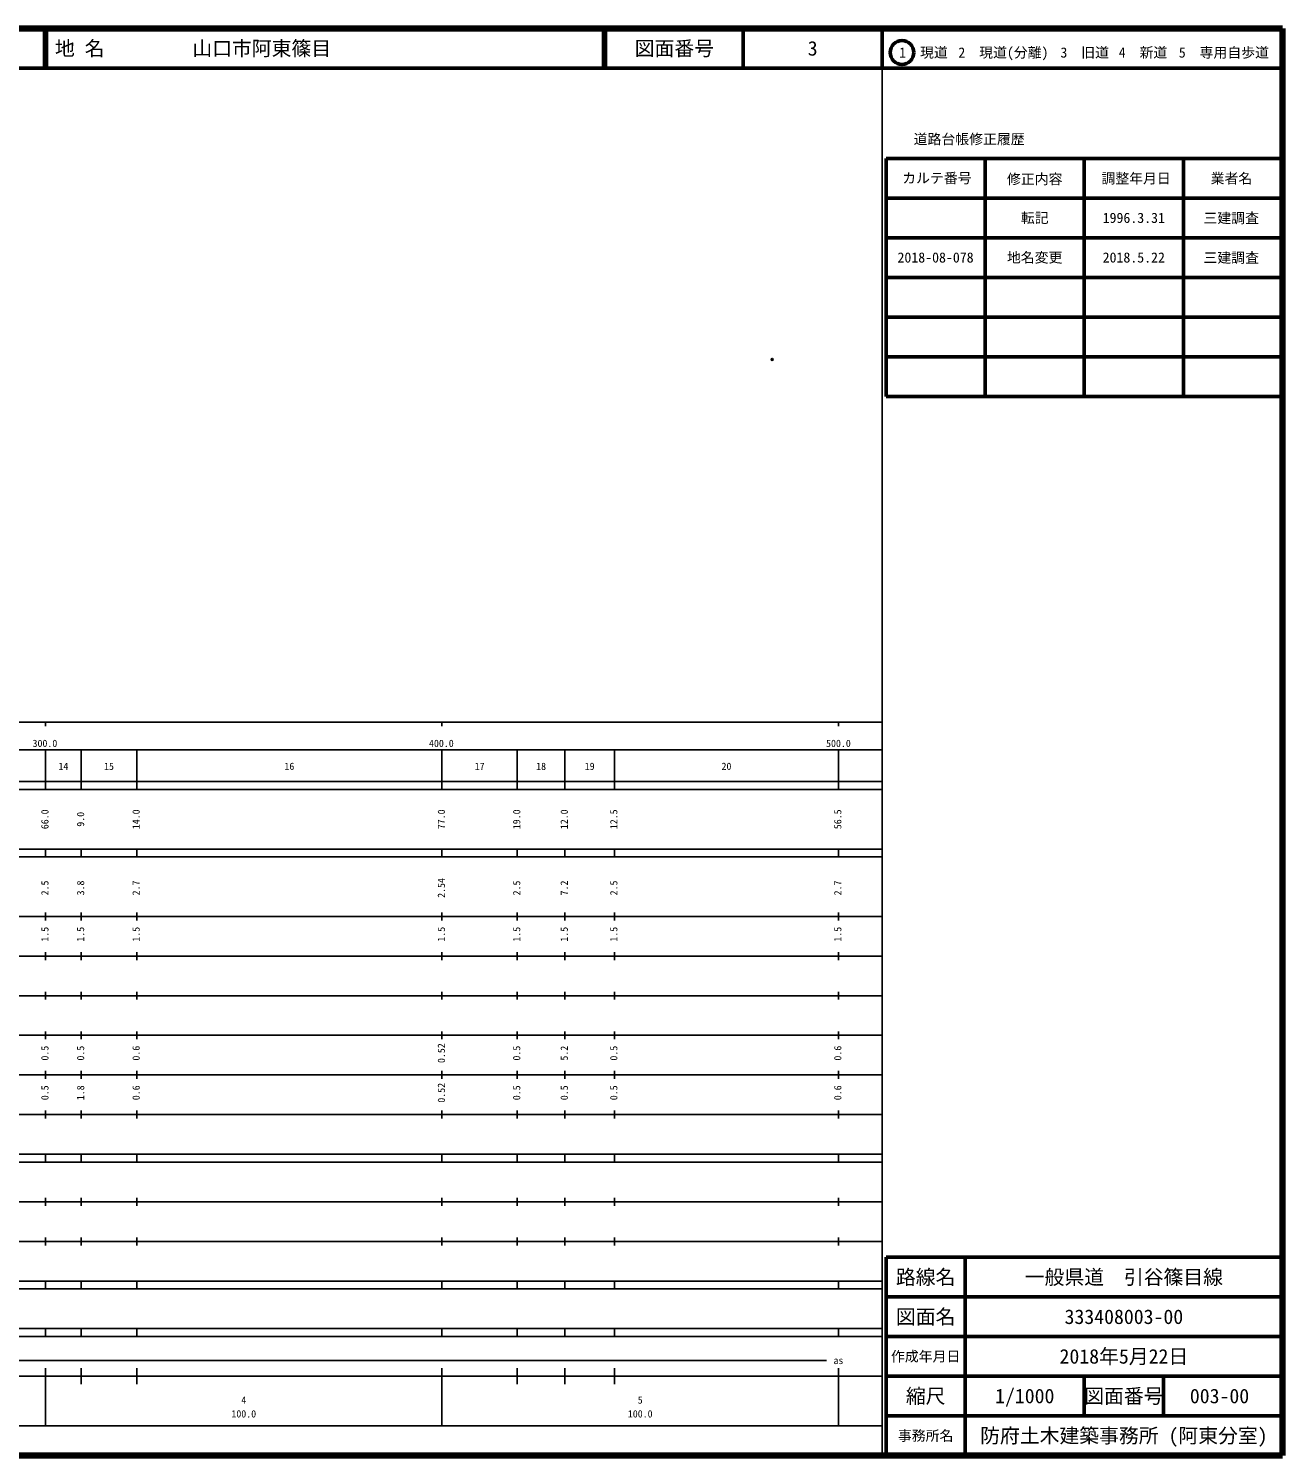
# Model space of a CAD drawing. Units: millimetres on the paper. Extents: x 40 to 680, y 20 to 380.
# Drawn here: x 363.7 to 680, y 20 to 380 of the extents above; entities that cross this region are included whole.
import ezdxf
from ezdxf.enums import TextEntityAlignment as Align

# ---------------------------------------------------------------- set-up
doc = ezdxf.new("R2010")
doc.units = ezdxf.units.MM
doc.header["$PDMODE"] = 32
doc.header["$PDSIZE"] = 0.5
doc.layers.add('M-OTRS', color=6, linetype='Continuous')
doc.layers.add('M-TTL-TXT', color=7, linetype='Continuous')
for name, color, linetype, lineweight in [('M-TTL', 2, 'Continuous', 140), ('M-TTL-BAND', 7, 'Continuous', 25), ('M-TTL-FRAM', 2, 'Continuous', 50), ('M-TTL-LINE', 7, 'Continuous', 50)]:
    doc.layers.add(name, color=color, linetype=linetype, lineweight=lineweight)
doc.styles.add('ＭＳ ゴシック', font='')
doc.styles.get('ＭＳ ゴシック').set_extended_font_data('MS Gothic')

msp = doc.modelspace()

# ---------------------------------------------------------------- linework, layer by layer
at = {"layer": 'M-OTRS'}
msp.add_point((551.284, 296.523), dxfattribs=at)
at = {"layer": 'M-TTL'}
for p, q in [((680, 380), (40, 380)), ((680, 20), (680, 380)), ((40, 20), (680, 20))]:
    msp.add_line(p, q, dxfattribs=at)
at = {"layer": 'M-TTL-BAND'}
for p, q in [((579, 20), (579, 370)), ((40, 205), (579, 205)), ((368, 205), (368, 204)), ((468, 205), (468, 204)), ((568, 205), (568, 204)), ((68, 198), (579, 198)), ((368, 188), (368, 198)), ((377, 188), (377, 198)), ((391, 188), (391, 198)), ((468, 188), (468, 198)), ((487, 188), (487, 198)), ((499, 188), (499, 198)), ((511.5, 188), (511.5, 198)), ((568, 188), (568, 198)), ((40, 190), (579, 190)), ((40, 188), (579, 188)), ((40, 173), (579, 173)), ((368, 171), (368, 173)), ((377, 171), (377, 173)), ((391, 171), (391, 173)), ((468, 171), (468, 173)), ((487, 171), (487, 173)), ((499, 171), (499, 173)), ((511.5, 171), (511.5, 173)), ((568, 171), (568, 173)), ((40, 171), (579, 171)), ((40, 156), (579, 156)), ((368, 155), (368, 157)), ((377, 155), (377, 157)), ((391, 155), (391, 157)), ((468, 155), (468, 157)), ((487, 155), (487, 157)), ((499, 155), (499, 157)), ((511.5, 155), (511.5, 157)), ((568, 155), (568, 157)), ((46, 146), (579, 146)), ((368, 145), (368, 147)), ((377, 145), (377, 147)), ((391, 145), (391, 147)), ((468, 145), (468, 147)), ((487, 145), (487, 147)), ((499, 145), (499, 147)), ((511.5, 145), (511.5, 147)), ((568, 145), (568, 147)), ((368, 135), (368, 137)), ((377, 135), (377, 137)), ((391, 135), (391, 137)), ((468, 135), (468, 137)), ((487, 135), (487, 137)), ((499, 135), (499, 137)), ((511.5, 135), (511.5, 137)), ((568, 135), (568, 137)), ((52, 136), (579, 136)), ((46, 126), (579, 126)), ((368, 125), (368, 127)), ((377, 125), (377, 127)), ((391, 125), (391, 127)), ((468, 125), (468, 127)), ((487, 125), (487, 127)), ((499, 125), (499, 127)), ((511.5, 125), (511.5, 127)), ((568, 125), (568, 127)), ((52, 116), (579, 116)), ((368, 115), (368, 117)), ((377, 115), (377, 117)), ((391, 115), (391, 117)), ((468, 115), (468, 117)), ((487, 115), (487, 117)), ((499, 115), (499, 117)), ((511.5, 115), (511.5, 117)), ((568, 115), (568, 117)), ((46, 106), (579, 106)), ((368, 105), (368, 107)), ((377, 105), (377, 107)), ((391, 105), (391, 107)), ((468, 105), (468, 107)), ((487, 105), (487, 107)), ((499, 105), (499, 107)), ((511.5, 105), (511.5, 107)), ((568, 105), (568, 107)), ((40, 96), (579, 96)), ((40, 94), (579, 94)), ((368, 94), (368, 96)), ((377, 94), (377, 96)), ((391, 94), (391, 96)), ((468, 94), (468, 96)), ((487, 94), (487, 96)), ((499, 94), (499, 96)), ((511.5, 94), (511.5, 96)), ((568, 94), (568, 96)), ((49, 84), (579, 84)), ((368, 83), (368, 85)), ((377, 83), (377, 85)), ((391, 83), (391, 85)), ((468, 83), (468, 85)), ((487, 83), (487, 85)), ((499, 83), (499, 85)), ((511.5, 83), (511.5, 85)), ((568, 83), (568, 85)), ((40, 74), (579, 74)), ((368, 73), (368, 75)), ((377, 73), (377, 75)), ((391, 73), (391, 75)), ((468, 73), (468, 75)), ((487, 73), (487, 75)), ((499, 73), (499, 75)), ((511.5, 73), (511.5, 75)), ((568, 73), (568, 75)), ((40, 64), (579, 64)), ((40, 62), (579, 62)), ((368, 62), (368, 64)), ((377, 62), (377, 64)), ((391, 62), (391, 64)), ((468, 62), (468, 64)), ((487, 62), (487, 64)), ((499, 62), (499, 64)), ((511.5, 62), (511.5, 64)), ((568, 62), (568, 64)), ((40, 52), (579, 52)), ((368, 50), (368, 52)), ((377, 50), (377, 52)), ((391, 50), (391, 52)), ((468, 50), (468, 52)), ((487, 50), (487, 52)), ((499, 50), (499, 52)), ((511.5, 50), (511.5, 52)), ((568, 50), (568, 52)), ((40, 50), (579, 50)), ((71, 44), (565, 44)), ((40, 40), (579, 40)), ((368, 27.5), (368, 42)), ((377, 38), (377, 42)), ((391, 38), (391, 42)), ((468, 27.5), (468, 42)), ((487, 38), (487, 42)), ((499, 38), (499, 42)), ((511.5, 38), (511.5, 42)), ((568, 27.5), (568, 42)), ((68, 27.5), (579, 27.5))]:
    msp.add_line(p, q, dxfattribs=at)
at = {"layer": 'M-TTL-FRAM'}
for p, q in [((580, 347.197), (580, 287.197)), ((580, 347.197), (680, 347.197)), ((580, 287.197), (680, 287.197)), ((680, 70), (580, 70)), ((580, 70), (580, 20))]:
    msp.add_line(p, q, dxfattribs=at)
at = {"layer": 'M-TTL-LINE'}
for p, q in [((367.75, 380), (367.75, 370)), ((368.25, 380), (368.25, 370)), ((508.747, 380), (508.747, 370)), ((509.247, 380), (509.247, 370)), ((543.997, 380), (543.997, 370)), ((579, 380), (579, 370)), ((40, 370), (680, 370)), ((605, 347.197), (605, 287.197)), ((630, 347.197), (630, 287.197)), ((655, 347.197), (655, 287.197)), ((580, 337.197), (680, 337.197)), ((580, 327.197), (680, 327.197)), ((580, 317.197), (680, 317.197)), ((580, 307.197), (680, 307.197)), ((580, 297.197), (680, 297.197)), ((600, 70), (600, 20)), ((680, 60), (580, 60)), ((680, 50), (580, 50)), ((680, 40), (580, 40)), ((630, 40), (630, 30)), ((650, 40), (650, 30)), ((680, 30), (580, 30))]:
    msp.add_line(p, q, dxfattribs=at)
msp.add_circle((584.031, 373.958), 3, dxfattribs=at)

# ---------------------------------------------------------------- texts
at = {"layer": 'M-TTL-BAND', "style": 'ＭＳ ゴシック'}
for s, p in [('300.0', (367.844, 198.195)), ('400.0', (467.844, 198.195)), ('500.0', (568, 198.195)), ('14', (372.5, 192.405)), ('15', (384, 192.405)), ('16', (429.5, 192.405)), ('17', (477.5, 192.405)), ('18', (493, 192.405)), ('19', (505.25, 192.405)), ('20', (539.75, 192.405)), ('as', (568, 42.5)), ('4', (418, 32.523)), ('5', (518, 32.523)), ('100.0', (418, 29.033)), ('100.0', (518, 29.033))]:
    msp.add_text(s, height=1.833, dxfattribs=at).set_placement(p, align=Align.BOTTOM_CENTER)
for s, p in [('66.0', (369.294, 180.5)), ('9.0', (378.294, 180.5)), ('14.0', (392.294, 180.5)), ('77.0', (469.294, 180.5)), ('19.0', (488.294, 180.5)), ('12.0', (500.294, 180.5)), ('12.5', (512.794, 180.5)), ('56.5', (569.294, 180.5)), ('2.5', (369.294, 163.174)), ('3.8', (378.294, 163.174)), ('2.7', (392.294, 163.174)), ('2.54', (469.294, 163.174)), ('2.5', (488.294, 163.174)), ('7.2', (500.294, 163.174)), ('2.5', (512.794, 163.174)), ('2.7', (569.294, 163.174)), ('1.5', (369.294, 151.5)), ('1.5', (378.294, 151.5)), ('1.5', (392.294, 151.5)), ('1.5', (469.294, 151.5)), ('1.5', (488.294, 151.5)), ('1.5', (500.294, 151.5)), ('1.5', (512.794, 151.5)), ('1.5', (569.294, 151.5)), ('0.5', (369.294, 121.5)), ('0.5', (378.294, 121.5)), ('0.6', (392.294, 121.5)), ('0.52', (469.294, 121.5)), ('0.5', (488.294, 121.5)), ('5.2', (500.294, 121.5)), ('0.5', (512.794, 121.5)), ('0.6', (569.294, 121.5)), ('0.5', (369.294, 111.5)), ('1.8', (378.294, 111.5)), ('0.6', (392.294, 111.5)), ('0.52', (469.294, 111.5)), ('0.5', (488.294, 111.5)), ('0.5', (500.294, 111.5)), ('0.5', (512.794, 111.5)), ('0.6', (569.294, 111.5))]:
    msp.add_text(s, height=1.833, rotation=90, dxfattribs=at).set_placement(p, align=Align.BOTTOM_CENTER)
at = {"layer": 'M-TTL-TXT', "style": 'ＭＳ ゴシック'}
for s, p in [('地 名', (370.38, 375)), ('山口市阿東篠目', (405.024, 375))]:
    msp.add_text(s, height=3.666, dxfattribs=at).set_placement(p, align=Align.MIDDLE_LEFT)
for s, height, p in [('図面番号', 3.666, (526.622, 375)), ('3', 3.666, (561.497, 375)), ('1\u3000現道', 2.566, (589.448, 373.958)), ('2\u3000現道(分離)', 2.566, (609.619, 373.958)), ('3\u3000旧道', 2.566, (630.121, 373.958)), ('4\u3000新道', 2.566, (644.824, 373.958)), ('5\u3000専用自歩道', 2.566, (665.228, 373.958)), ('道路台帳修正履歴', 2.566, (600.968, 352.113)), ('カルテ番号', 2.566, (592.839, 342.277)), ('修正内容', 2.566, (617.509, 342.023)), ('調整年月日', 2.566, (643.089, 342.197)), ('業者名', 2.566, (667.134, 342.197)), ('転記', 2.566, (617.5, 332.245)), ('1996.3.31', 2.566, (642.5, 332.245)), ('三建調査', 2.566, (667.077, 332.189)), ('2018-08-078', 2.566, (592.5, 322.245)), ('地名変更', 2.566, (617.5, 322.245)), ('2018.5.22', 2.566, (642.5, 322.245)), ('三建調査', 2.566, (667.077, 322.189)), ('路線名', 3.666, (590, 65)), ('路線名', 3.666, (590, 65)), ('一般県道\u3000引谷篠目線', 3.666, (640, 65)), ('図面名', 3.666, (590, 55)), ('図面名', 3.666, (590, 55)), ('333408003-00', 3.666, (640, 55)), ('2018年5月22日', 3.666, (640, 45)), ('作成年月日', 2.566, (590, 45)), ('作成年月日', 2.566, (590, 45)), ('縮尺', 3.666, (590, 35)), ('縮尺', 3.666, (590, 35)), ('1/1000', 3.666, (615, 35)), ('図面番号', 3.666, (640, 35)), ('図面番号', 3.666, (640, 35)), ('003-00', 3.666, (664.125, 35)), ('事務所名', 2.566, (590, 25)), ('事務所名', 2.566, (590, 25)), ('防府土木建築事務所 (阿東分室)', 3.666, (640, 25))]:
    msp.add_text(s, height=height, dxfattribs=at).set_placement(p, align=Align.MIDDLE_CENTER)

doc.saveas('drawing.dxf')
